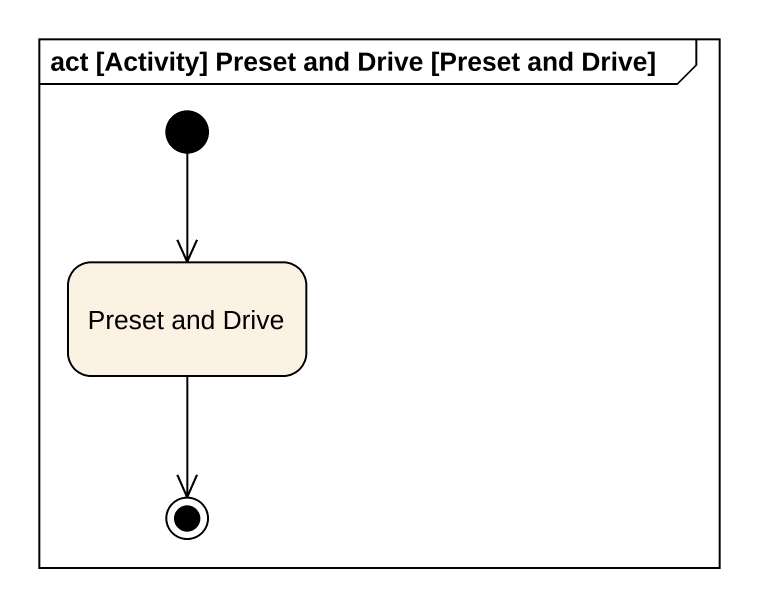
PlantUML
@startuml
mainframe act [Activity] Preset and Drive [Preset and Drive]
hide empty description
state "Preset and Drive" as Preset_and_Drive
[*] --> Preset_and_Drive
Preset_and_Drive --> [*]
@enduml
